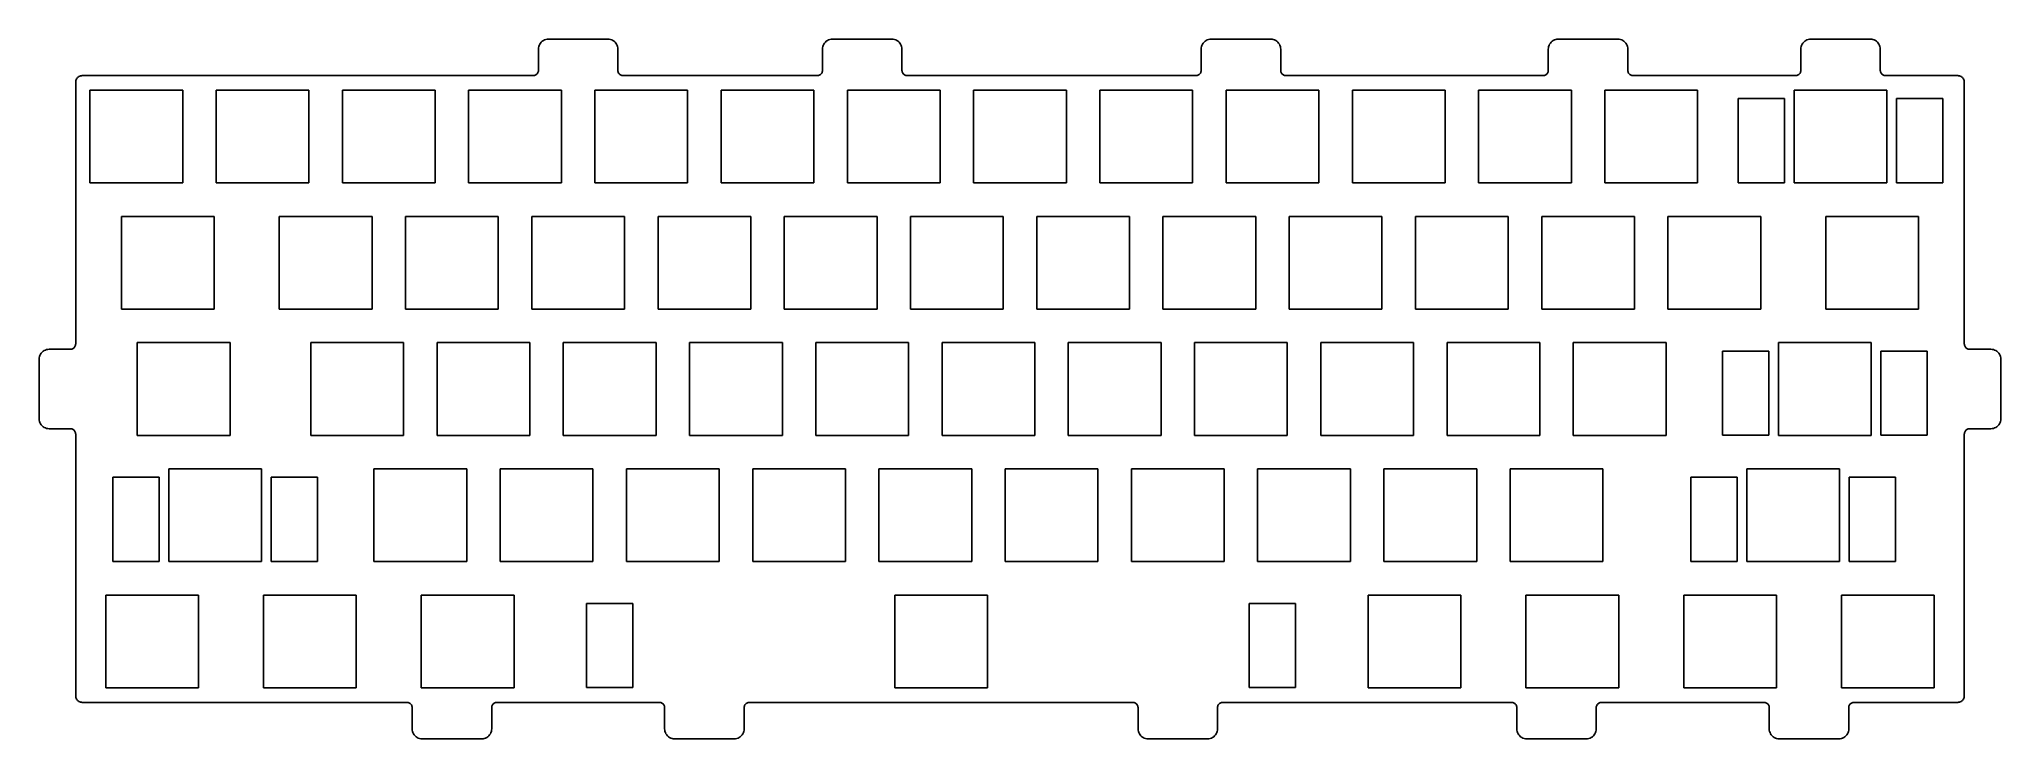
# Model space of a CAD drawing. Header units: metres. Extents: x 4 to 300, y -4 to 101.
import ezdxf

# ---------------------------------------------------------------- set-up
doc = ezdxf.new("R2010")
doc.units = ezdxf.units.M

msp = doc.modelspace()

# ---------------------------------------------------------------- linework, layer by layer
for p, q in [((80.2643, 100.661), (80.1349, 100.513)), ((80.4119, 100.79), (80.2643, 100.661)), ((80.575, 100.899), (80.4119, 100.79)), ((80.751, 100.986), (80.575, 100.899)), ((80.9368, 101.049), (80.751, 100.986)), ((81.1292, 101.087), (80.9368, 101.049)), ((81.3251, 101.1), (81.1292, 101.087)), ((90.3249, 101.1), (81.3251, 101.1)), ((90.5208, 101.087), (90.3249, 101.1)), ((90.7132, 101.049), (90.5208, 101.087)), ((90.899, 100.986), (90.7132, 101.049)), ((91.075, 100.899), (90.899, 100.986)), ((91.2381, 100.79), (91.075, 100.899)), ((91.3857, 100.661), (91.2381, 100.79)), ((91.5151, 100.513), (91.3857, 100.661)), ((123.127, 100.661), (122.997, 100.513)), ((123.274, 100.79), (123.127, 100.661)), ((123.438, 100.899), (123.274, 100.79)), ((123.613, 100.986), (123.438, 100.899)), ((123.799, 101.049), (123.613, 100.986)), ((123.992, 101.087), (123.799, 101.049)), ((124.188, 101.1), (123.992, 101.087)), ((133.187, 101.1), (124.188, 101.1)), ((133.383, 101.087), (133.187, 101.1)), ((133.576, 101.049), (133.383, 101.087)), ((133.762, 100.986), (133.576, 101.049)), ((133.937, 100.899), (133.762, 100.986)), ((134.101, 100.79), (133.937, 100.899)), ((134.248, 100.661), (134.101, 100.79)), ((134.378, 100.513), (134.248, 100.661)), ((180.277, 100.661), (180.147, 100.513)), ((180.424, 100.79), (180.277, 100.661)), ((180.588, 100.899), (180.424, 100.79)), ((180.763, 100.986), (180.588, 100.899)), ((180.949, 101.049), (180.763, 100.986)), ((181.142, 101.087), (180.949, 101.049)), ((181.338, 101.1), (181.142, 101.087)), ((190.337, 101.1), (181.338, 101.1)), ((190.533, 101.087), (190.337, 101.1)), ((190.726, 101.049), (190.533, 101.087)), ((190.912, 100.986), (190.726, 101.049)), ((191.087, 100.899), (190.912, 100.986)), ((191.251, 100.79), (191.087, 100.899)), ((191.398, 100.661), (191.251, 100.79)), ((191.528, 100.513), (191.398, 100.661)), ((232.664, 100.661), (232.535, 100.513)), ((232.812, 100.79), (232.664, 100.661)), ((232.975, 100.899), (232.812, 100.79)), ((233.151, 100.986), (232.975, 100.899)), ((233.337, 101.049), (233.151, 100.986)), ((233.529, 101.087), (233.337, 101.049)), ((233.725, 101.1), (233.529, 101.087)), ((242.725, 101.1), (233.725, 101.1)), ((242.921, 101.087), (242.725, 101.1)), ((243.113, 101.049), (242.921, 101.087)), ((243.299, 100.986), (243.113, 101.049)), ((243.475, 100.899), (243.299, 100.986)), ((243.638, 100.79), (243.475, 100.899)), ((243.786, 100.661), (243.638, 100.79)), ((243.915, 100.513), (243.786, 100.661)), ((270.764, 100.661), (270.635, 100.513)), ((270.912, 100.79), (270.764, 100.661)), ((271.075, 100.899), (270.912, 100.79)), ((271.251, 100.986), (271.075, 100.899)), ((271.437, 101.049), (271.251, 100.986)), ((271.629, 101.087), (271.437, 101.049)), ((271.825, 101.1), (271.629, 101.087)), ((280.825, 101.1), (271.825, 101.1)), ((281.021, 101.087), (280.825, 101.1)), ((281.213, 101.049), (281.021, 101.087)), ((281.399, 100.986), (281.213, 101.049)), ((281.575, 100.899), (281.399, 100.986)), ((281.738, 100.79), (281.575, 100.899)), ((281.886, 100.661), (281.738, 100.79)), ((282.015, 100.513), (281.886, 100.661)), ((79.8378, 99.7958), (79.825, 99.5999)), ((79.825, 99.5999), (79.825, 96.4)), ((79.8761, 99.9882), (79.8378, 99.7958)), ((79.9392, 100.174), (79.8761, 99.9882)), ((80.0259, 100.35), (79.9392, 100.174)), ((80.1349, 100.513), (80.0259, 100.35)), ((91.6241, 100.35), (91.5151, 100.513)), ((91.7108, 100.174), (91.6241, 100.35)), ((91.7739, 99.9882), (91.7108, 100.174)), ((91.8122, 99.7958), (91.7739, 99.9882)), ((91.825, 99.5999), (91.8122, 99.7958)), ((91.825, 96.4), (91.825, 99.5999)), ((122.7, 99.7958), (122.688, 99.5999)), ((122.688, 99.5999), (122.688, 96.4)), ((122.739, 99.9882), (122.7, 99.7958)), ((122.802, 100.174), (122.739, 99.9882)), ((122.888, 100.35), (122.802, 100.174)), ((122.997, 100.513), (122.888, 100.35)), ((134.487, 100.35), (134.378, 100.513)), ((134.573, 100.174), (134.487, 100.35)), ((134.636, 99.9882), (134.573, 100.174)), ((134.675, 99.7958), (134.636, 99.9882)), ((134.688, 99.5999), (134.675, 99.7958)), ((134.688, 96.4), (134.688, 99.5999)), ((179.85, 99.7958), (179.837, 99.5999)), ((179.837, 99.5999), (179.837, 96.4)), ((179.889, 99.9882), (179.85, 99.7958)), ((179.952, 100.174), (179.889, 99.9882)), ((180.038, 100.35), (179.952, 100.174)), ((180.147, 100.513), (180.038, 100.35)), ((191.637, 100.35), (191.528, 100.513)), ((191.723, 100.174), (191.637, 100.35)), ((191.786, 99.9882), (191.723, 100.174)), ((191.825, 99.7958), (191.786, 99.9882)), ((191.837, 99.5999), (191.825, 99.7958)), ((191.837, 96.4), (191.837, 99.5999)), ((232.238, 99.7958), (232.225, 99.5999)), ((232.225, 99.5999), (232.225, 96.4)), ((232.276, 99.9882), (232.238, 99.7958)), ((232.339, 100.174), (232.276, 99.9882)), ((232.426, 100.35), (232.339, 100.174)), ((232.535, 100.513), (232.426, 100.35)), ((244.024, 100.35), (243.915, 100.513)), ((244.111, 100.174), (244.024, 100.35)), ((244.174, 99.9882), (244.111, 100.174)), ((244.212, 99.7958), (244.174, 99.9882)), ((244.225, 99.5999), (244.212, 99.7958)), ((244.225, 96.4), (244.225, 99.5999)), ((270.338, 99.7958), (270.325, 99.5999)), ((270.325, 99.5999), (270.325, 96.4)), ((270.376, 99.9882), (270.338, 99.7958)), ((270.439, 100.174), (270.376, 99.9882)), ((270.526, 100.35), (270.439, 100.174)), ((270.635, 100.513), (270.526, 100.35)), ((282.124, 100.35), (282.015, 100.513)), ((282.211, 100.174), (282.124, 100.35)), ((282.274, 99.9882), (282.211, 100.174)), ((282.312, 99.7958), (282.274, 99.9882)), ((282.325, 99.5999), (282.312, 99.7958)), ((282.325, 96.4), (282.325, 99.5999)), ((10.0085, 94.7305), (10, 94.6001)), ((10.034, 94.8587), (10.0085, 94.7305)), ((10.0762, 94.9827), (10.034, 94.8587)), ((10.1339, 95.0999), (10.0762, 94.9827)), ((10.2067, 95.2088), (10.1339, 95.0999)), ((10.2929, 95.3071), (10.2067, 95.2088)), ((10.3912, 95.3933), (10.2929, 95.3071)), ((10.5001, 95.466), (10.3912, 95.3933)), ((10.6172, 95.5238), (10.5001, 95.466)), ((10.7413, 95.5659), (10.6172, 95.5238)), ((10.8695, 95.5914), (10.7413, 95.5659)), ((10.9998, 95.6), (10.8695, 95.5914)), ((79.025, 95.6), (10.9998, 95.6)), ((79.1294, 95.6068), (79.025, 95.6)), ((79.2321, 95.6273), (79.1294, 95.6068)), ((79.3311, 95.6609), (79.2321, 95.6273)), ((79.425, 95.7072), (79.3311, 95.6609)), ((79.512, 95.7653), (79.425, 95.7072)), ((79.5907, 95.8343), (79.512, 95.7653)), ((79.6597, 95.913), (79.5907, 95.8343)), ((79.7178, 96), (79.6597, 95.913)), ((79.7641, 96.0938), (79.7178, 96)), ((79.7977, 96.1929), (79.7641, 96.0938)), ((79.8181, 96.2956), (79.7977, 96.1929)), ((79.825, 96.4), (79.8181, 96.2956)), ((91.8318, 96.2956), (91.825, 96.4)), ((91.8523, 96.1929), (91.8318, 96.2956)), ((91.8859, 96.0938), (91.8523, 96.1929)), ((91.9322, 96), (91.8859, 96.0938)), ((91.9903, 95.913), (91.9322, 96)), ((92.0593, 95.8343), (91.9903, 95.913)), ((92.138, 95.7653), (92.0593, 95.8343)), ((92.225, 95.7072), (92.138, 95.7653)), ((92.3188, 95.6609), (92.225, 95.7072)), ((92.4179, 95.6273), (92.3188, 95.6609)), ((92.5206, 95.6068), (92.4179, 95.6273)), ((92.625, 95.6), (92.5206, 95.6068)), ((121.887, 95.6), (92.625, 95.6)), ((121.992, 95.6068), (121.887, 95.6)), ((122.095, 95.6273), (121.992, 95.6068)), ((122.194, 95.6609), (122.095, 95.6273)), ((122.287, 95.7072), (122.194, 95.6609)), ((122.375, 95.7653), (122.287, 95.7072)), ((122.453, 95.8343), (122.375, 95.7653)), ((122.522, 95.913), (122.453, 95.8343)), ((122.58, 96), (122.522, 95.913)), ((122.627, 96.0938), (122.58, 96)), ((122.66, 96.1929), (122.627, 96.0938)), ((122.681, 96.2956), (122.66, 96.1929)), ((122.688, 96.4), (122.681, 96.2956)), ((134.694, 96.2956), (134.688, 96.4)), ((134.715, 96.1929), (134.694, 96.2956)), ((134.748, 96.0938), (134.715, 96.1929)), ((134.795, 96), (134.748, 96.0938)), ((134.853, 95.913), (134.795, 96)), ((134.922, 95.8343), (134.853, 95.913)), ((135, 95.7653), (134.922, 95.8343)), ((135.088, 95.7072), (135, 95.7653)), ((135.181, 95.6609), (135.088, 95.7072)), ((135.28, 95.6273), (135.181, 95.6609)), ((135.383, 95.6068), (135.28, 95.6273)), ((135.488, 95.6), (135.383, 95.6068)), ((179.037, 95.6), (135.488, 95.6)), ((179.142, 95.6068), (179.037, 95.6)), ((179.245, 95.6273), (179.142, 95.6068)), ((179.344, 95.6609), (179.245, 95.6273)), ((179.437, 95.7072), (179.344, 95.6609)), ((179.525, 95.7653), (179.437, 95.7072)), ((179.603, 95.8343), (179.525, 95.7653)), ((179.672, 95.913), (179.603, 95.8343)), ((179.73, 96), (179.672, 95.913)), ((179.777, 96.0938), (179.73, 96)), ((179.81, 96.1929), (179.777, 96.0938)), ((179.831, 96.2956), (179.81, 96.1929)), ((179.837, 96.4), (179.831, 96.2956)), ((191.844, 96.2956), (191.837, 96.4)), ((191.865, 96.1929), (191.844, 96.2956)), ((191.898, 96.0938), (191.865, 96.1929)), ((191.945, 96), (191.898, 96.0938)), ((192.003, 95.913), (191.945, 96)), ((192.072, 95.8343), (192.003, 95.913)), ((192.15, 95.7653), (192.072, 95.8343)), ((192.238, 95.7072), (192.15, 95.7653)), ((192.331, 95.6609), (192.238, 95.7072)), ((192.43, 95.6273), (192.331, 95.6609)), ((192.533, 95.6068), (192.43, 95.6273)), ((192.637, 95.6), (192.533, 95.6068)), ((231.425, 95.6), (192.637, 95.6)), ((231.529, 95.6068), (231.425, 95.6)), ((231.632, 95.6273), (231.529, 95.6068)), ((231.731, 95.6609), (231.632, 95.6273)), ((231.825, 95.7072), (231.731, 95.6609)), ((231.912, 95.7653), (231.825, 95.7072)), ((231.991, 95.8343), (231.912, 95.7653)), ((232.06, 95.913), (231.991, 95.8343)), ((232.118, 96), (232.06, 95.913)), ((232.164, 96.0938), (232.118, 96)), ((232.198, 96.1929), (232.164, 96.0938)), ((232.218, 96.2956), (232.198, 96.1929)), ((232.225, 96.4), (232.218, 96.2956)), ((244.232, 96.2956), (244.225, 96.4)), ((244.252, 96.1929), (244.232, 96.2956)), ((244.286, 96.0938), (244.252, 96.1929)), ((244.332, 96), (244.286, 96.0938)), ((244.39, 95.913), (244.332, 96)), ((244.459, 95.8343), (244.39, 95.913)), ((244.538, 95.7653), (244.459, 95.8343)), ((244.625, 95.7072), (244.538, 95.7653)), ((244.719, 95.6609), (244.625, 95.7072)), ((244.818, 95.6273), (244.719, 95.6609)), ((244.921, 95.6068), (244.818, 95.6273)), ((245.025, 95.6), (244.921, 95.6068)), ((269.525, 95.6), (245.025, 95.6)), ((269.629, 95.6068), (269.525, 95.6)), ((269.732, 95.6273), (269.629, 95.6068)), ((269.831, 95.6609), (269.732, 95.6273)), ((269.925, 95.7072), (269.831, 95.6609)), ((270.012, 95.7653), (269.925, 95.7072)), ((270.091, 95.8343), (270.012, 95.7653)), ((270.16, 95.913), (270.091, 95.8343)), ((270.218, 96), (270.16, 95.913)), ((270.264, 96.0938), (270.218, 96)), ((270.298, 96.1929), (270.264, 96.0938)), ((270.318, 96.2956), (270.298, 96.1929)), ((270.325, 96.4), (270.318, 96.2956)), ((282.332, 96.2956), (282.325, 96.4)), ((282.352, 96.1929), (282.332, 96.2956)), ((282.386, 96.0938), (282.352, 96.1929)), ((282.432, 96), (282.386, 96.0938)), ((282.49, 95.913), (282.432, 96)), ((282.559, 95.8343), (282.49, 95.913)), ((282.638, 95.7653), (282.559, 95.8343)), ((282.725, 95.7072), (282.638, 95.7653)), ((282.819, 95.6609), (282.725, 95.7072)), ((282.918, 95.6273), (282.819, 95.6609)), ((283.021, 95.6068), (282.918, 95.6273)), ((283.125, 95.6), (283.021, 95.6068)), ((294, 95.6), (283.125, 95.6)), ((294.131, 95.5914), (294, 95.6)), ((294.259, 95.5659), (294.131, 95.5914)), ((294.383, 95.5238), (294.259, 95.5659)), ((294.5, 95.466), (294.383, 95.5238)), ((294.609, 95.3933), (294.5, 95.466)), ((294.707, 95.3071), (294.609, 95.3933)), ((294.793, 95.2088), (294.707, 95.3071)), ((294.866, 95.0999), (294.793, 95.2088)), ((294.924, 94.9827), (294.866, 95.0999)), ((294.966, 94.8587), (294.924, 94.9827)), ((294.991, 94.7305), (294.966, 94.8587)), ((295, 94.6001), (294.991, 94.7305)), ((10, 94.6001), (10, 55.1)), ((12.15, 79.4), (12.15, 93.4)), ((12.15, 93.4), (26.15, 93.4)), ((26.15, 93.4), (26.15, 79.4)), ((31.2, 79.4), (31.2, 93.4)), ((31.2, 93.4), (45.2, 93.4)), ((45.2, 93.4), (45.2, 79.4)), ((50.25, 79.4), (50.25, 93.4)), ((50.25, 93.4), (64.25, 93.4)), ((64.25, 93.4), (64.25, 79.4)), ((69.3, 79.4), (69.3, 93.4)), ((69.3, 93.4), (83.3, 93.4)), ((83.3, 93.4), (83.3, 79.4)), ((88.35, 79.4), (88.35, 93.4)), ((88.35, 93.4), (102.35, 93.4)), ((102.35, 93.4), (102.35, 79.4)), ((107.4, 79.4), (107.4, 93.4)), ((107.4, 93.4), (121.4, 93.4)), ((121.4, 93.4), (121.4, 79.4)), ((126.45, 79.4), (126.45, 93.4)), ((126.45, 93.4), (140.45, 93.4)), ((140.45, 93.4), (140.45, 79.4)), ((145.5, 79.4), (145.5, 93.4)), ((145.5, 93.4), (159.5, 93.4)), ((159.5, 93.4), (159.5, 79.4)), ((164.55, 79.4), (164.55, 93.4)), ((164.55, 93.4), (178.55, 93.4)), ((178.55, 93.4), (178.55, 79.4)), ((183.6, 79.4), (183.6, 93.4)), ((183.6, 93.4), (197.6, 93.4)), ((197.6, 93.4), (197.6, 79.4)), ((202.65, 79.4), (202.65, 93.4)), ((202.65, 93.4), (216.65, 93.4)), ((216.65, 93.4), (216.65, 79.4)), ((221.7, 79.4), (221.7, 93.4)), ((221.7, 93.4), (235.7, 93.4)), ((235.7, 93.4), (235.7, 79.4)), ((240.75, 79.4), (240.75, 93.4)), ((240.75, 93.4), (254.75, 93.4)), ((254.75, 93.4), (254.75, 79.4)), ((260.887, 79.43), (260.887, 92.13)), ((260.887, 92.13), (267.887, 92.13)), ((267.887, 92.13), (267.887, 79.43)), ((269.325, 79.4), (269.325, 93.4)), ((269.325, 93.4), (283.325, 93.4)), ((283.325, 93.4), (283.325, 79.4)), ((284.763, 79.43), (284.763, 92.13)), ((284.763, 92.13), (291.763, 92.13)), ((291.763, 92.13), (291.763, 79.43)), ((295, 55.1), (295, 94.6001)), ((26.15, 79.4), (12.15, 79.4)), ((45.2, 79.4), (31.2, 79.4)), ((64.25, 79.4), (50.25, 79.4)), ((83.3, 79.4), (69.3, 79.4)), ((102.35, 79.4), (88.35, 79.4)), ((121.4, 79.4), (107.4, 79.4)), ((140.45, 79.4), (126.45, 79.4)), ((159.5, 79.4), (145.5, 79.4)), ((178.55, 79.4), (164.55, 79.4)), ((197.6, 79.4), (183.6, 79.4)), ((216.65, 79.4), (202.65, 79.4)), ((235.7, 79.4), (221.7, 79.4)), ((254.75, 79.4), (240.75, 79.4)), ((267.887, 79.43), (260.887, 79.43)), ((283.325, 79.4), (269.325, 79.4)), ((291.763, 79.43), (284.763, 79.43)), ((16.9125, 60.35), (16.9125, 74.35)), ((16.9125, 74.35), (30.9125, 74.35)), ((30.9125, 74.35), (30.9125, 60.35)), ((40.725, 60.35), (40.725, 74.35)), ((40.725, 74.35), (54.725, 74.35)), ((54.725, 74.35), (54.725, 60.35)), ((59.775, 60.35), (59.775, 74.35)), ((59.775, 74.35), (73.775, 74.35)), ((73.775, 74.35), (73.775, 60.35)), ((78.825, 60.35), (78.825, 74.35)), ((78.825, 74.35), (92.825, 74.35)), ((92.825, 74.35), (92.825, 60.35)), ((97.875, 60.35), (97.875, 74.35)), ((97.875, 74.35), (111.875, 74.35)), ((111.875, 74.35), (111.875, 60.35)), ((116.925, 60.35), (116.925, 74.35)), ((116.925, 74.35), (130.925, 74.35)), ((130.925, 74.35), (130.925, 60.35)), ((135.975, 60.35), (135.975, 74.35)), ((135.975, 74.35), (149.975, 74.35)), ((149.975, 74.35), (149.975, 60.35)), ((155.025, 60.35), (155.025, 74.35)), ((155.025, 74.35), (169.025, 74.35)), ((169.025, 74.35), (169.025, 60.35)), ((174.075, 60.35), (174.075, 74.35)), ((174.075, 74.35), (188.075, 74.35)), ((188.075, 74.35), (188.075, 60.35)), ((193.125, 60.35), (193.125, 74.35)), ((193.125, 74.35), (207.125, 74.35)), ((207.125, 74.35), (207.125, 60.35)), ((212.175, 60.35), (212.175, 74.35)), ((212.175, 74.35), (226.175, 74.35)), ((226.175, 74.35), (226.175, 60.35)), ((231.225, 60.35), (231.225, 74.35)), ((231.225, 74.35), (245.225, 74.35)), ((245.225, 74.35), (245.225, 60.35)), ((250.275, 60.35), (250.275, 74.35)), ((250.275, 74.35), (264.275, 74.35)), ((264.275, 74.35), (264.275, 60.35)), ((274.087, 60.35), (274.087, 74.35)), ((274.087, 74.35), (288.087, 74.35)), ((288.087, 74.35), (288.087, 60.35)), ((30.9125, 60.35), (16.9125, 60.35)), ((54.725, 60.35), (40.725, 60.35)), ((73.775, 60.35), (59.775, 60.35)), ((92.825, 60.35), (78.825, 60.35)), ((111.875, 60.35), (97.875, 60.35)), ((130.925, 60.35), (116.925, 60.35)), ((149.975, 60.35), (135.975, 60.35)), ((169.025, 60.35), (155.025, 60.35)), ((188.075, 60.35), (174.075, 60.35)), ((207.125, 60.35), (193.125, 60.35)), ((226.175, 60.35), (212.175, 60.35)), ((245.225, 60.35), (231.225, 60.35)), ((264.275, 60.35), (250.275, 60.35)), ((288.087, 60.35), (274.087, 60.35)), ((4.61418, 53.374), (4.55112, 53.1882)), ((4.70094, 53.55), (4.61418, 53.374)), ((4.80994, 53.7131), (4.70094, 53.55)), ((4.93935, 53.8606), (4.80994, 53.7131)), ((5.0869, 53.9901), (4.93935, 53.8606)), ((5.25003, 54.099), (5.0869, 53.9901)), ((5.42596, 54.1858), (5.25003, 54.099)), ((5.61176, 54.2489), (5.42596, 54.1858)), ((5.80415, 54.2872), (5.61176, 54.2489)), ((6.00006, 54.3), (5.80415, 54.2872)), ((9.2, 54.3), (6.00006, 54.3)), ((9.30441, 54.3068), (9.2, 54.3)), ((9.40706, 54.3273), (9.30441, 54.3068)), ((9.50615, 54.3609), (9.40706, 54.3273)), ((9.59999, 54.4072), (9.50615, 54.3609)), ((9.68701, 54.4653), (9.59999, 54.4072)), ((9.76569, 54.5343), (9.68701, 54.4653)), ((9.83469, 54.613), (9.76569, 54.5343)), ((9.89282, 54.7), (9.83469, 54.613)), ((9.9391, 54.7938), (9.89282, 54.7)), ((9.97273, 54.8929), (9.9391, 54.7938)), ((9.99315, 54.9956), (9.97273, 54.8929)), ((10, 55.1), (9.99315, 54.9956)), ((19.2937, 41.3), (19.2937, 55.3)), ((19.2937, 55.3), (33.2937, 55.3)), ((33.2937, 55.3), (33.2937, 41.3)), ((45.4875, 41.3), (45.4875, 55.3)), ((45.4875, 55.3), (59.4875, 55.3)), ((59.4875, 55.3), (59.4875, 41.3)), ((64.5375, 41.3), (64.5375, 55.3)), ((64.5375, 55.3), (78.5375, 55.3)), ((78.5375, 55.3), (78.5375, 41.3)), ((83.5875, 41.3), (83.5875, 55.3)), ((83.5875, 55.3), (97.5875, 55.3)), ((97.5875, 55.3), (97.5875, 41.3)), ((102.637, 41.3), (102.637, 55.3)), ((102.637, 55.3), (116.637, 55.3)), ((116.637, 55.3), (116.637, 41.3)), ((121.688, 41.3), (121.688, 55.3)), ((121.688, 55.3), (135.688, 55.3)), ((135.688, 55.3), (135.688, 41.3)), ((140.737, 41.3), (140.737, 55.3)), ((140.737, 55.3), (154.737, 55.3)), ((154.737, 55.3), (154.737, 41.3)), ((159.787, 41.3), (159.787, 55.3)), ((159.787, 55.3), (173.787, 55.3)), ((173.787, 55.3), (173.787, 41.3)), ((178.837, 41.3), (178.837, 55.3)), ((178.837, 55.3), (192.837, 55.3)), ((192.837, 55.3), (192.837, 41.3)), ((197.887, 41.3), (197.887, 55.3)), ((197.887, 55.3), (211.887, 55.3)), ((211.887, 55.3), (211.887, 41.3)), ((216.938, 41.3), (216.938, 55.3)), ((216.938, 55.3), (230.938, 55.3)), ((230.938, 55.3), (230.938, 41.3)), ((235.987, 41.3), (235.987, 55.3)), ((235.987, 55.3), (249.987, 55.3)), ((249.987, 55.3), (249.987, 41.3)), ((258.506, 41.33), (258.506, 54.03)), ((258.506, 54.03), (265.506, 54.03)), ((265.506, 54.03), (265.506, 41.33)), ((266.944, 41.3), (266.944, 55.3)), ((266.944, 55.3), (280.944, 55.3)), ((280.944, 55.3), (280.944, 41.3)), ((282.382, 41.33), (282.382, 54.03)), ((282.382, 54.03), (289.382, 54.03)), ((289.382, 54.03), (289.382, 41.33)), ((295.007, 54.9956), (295, 55.1)), ((295.027, 54.8929), (295.007, 54.9956)), ((295.061, 54.7938), (295.027, 54.8929)), ((295.107, 54.7), (295.061, 54.7938)), ((295.165, 54.613), (295.107, 54.7)), ((295.234, 54.5343), (295.165, 54.613)), ((295.313, 54.4653), (295.234, 54.5343)), ((295.4, 54.4072), (295.313, 54.4653)), ((295.494, 54.3609), (295.4, 54.4072)), ((295.593, 54.3273), (295.494, 54.3609)), ((295.696, 54.3068), (295.593, 54.3273)), ((295.8, 54.3), (295.696, 54.3068)), ((299, 54.3), (295.8, 54.3)), ((299.196, 54.2872), (299, 54.3)), ((299.388, 54.2489), (299.196, 54.2872)), ((299.574, 54.1858), (299.388, 54.2489)), ((299.75, 54.099), (299.574, 54.1858)), ((299.913, 53.9901), (299.75, 54.099)), ((300.061, 53.8606), (299.913, 53.9901)), ((300.19, 53.7131), (300.061, 53.8606)), ((300.299, 53.55), (300.19, 53.7131)), ((300.386, 53.374), (300.299, 53.55)), ((300.449, 53.1882), (300.386, 53.374)), ((4.51283, 52.9958), (4.5, 52.7999)), ((4.5, 52.7999), (4.5, 43.8)), ((4.55112, 53.1882), (4.51283, 52.9958)), ((300.487, 52.9958), (300.449, 53.1882)), ((300.5, 52.7999), (300.487, 52.9958)), ((300.5, 43.8), (300.5, 52.7999)), ((4.5, 43.8), (4.51283, 43.6041)), ((4.51283, 43.6041), (4.55112, 43.4117)), ((4.55112, 43.4117), (4.61418, 43.226)), ((4.61418, 43.226), (4.70094, 43.05)), ((4.70094, 43.05), (4.80994, 42.8869)), ((4.80994, 42.8869), (4.93935, 42.7393)), ((4.93935, 42.7393), (5.0869, 42.6099)), ((5.0869, 42.6099), (5.25003, 42.5009)), ((5.25003, 42.5009), (5.42596, 42.4142)), ((5.42596, 42.4142), (5.61176, 42.3511)), ((5.61176, 42.3511), (5.80415, 42.3128)), ((5.80415, 42.3128), (6.00006, 42.3)), ((6.00006, 42.3), (9.2, 42.3)), ((9.2, 42.3), (9.30441, 42.2931)), ((9.30441, 42.2931), (9.40706, 42.2727)), ((9.40706, 42.2727), (9.50615, 42.2391)), ((9.50615, 42.2391), (9.59999, 42.1928)), ((9.59999, 42.1928), (9.68701, 42.1347)), ((9.68701, 42.1347), (9.76569, 42.0657)), ((9.76569, 42.0657), (9.83469, 41.987)), ((9.83469, 41.987), (9.89282, 41.9)), ((9.89282, 41.9), (9.9391, 41.8061)), ((9.9391, 41.8061), (9.97273, 41.707)), ((9.97273, 41.707), (9.99315, 41.6044)), ((9.99315, 41.6044), (10, 41.5)), ((10, 41.5), (10, 1.99985)), ((295, 41.5), (295.007, 41.6044)), ((295, 1.99985), (295, 41.5)), ((295.007, 41.6044), (295.027, 41.707)), ((295.027, 41.707), (295.061, 41.8061)), ((295.061, 41.8061), (295.107, 41.9)), ((295.107, 41.9), (295.165, 41.987)), ((295.165, 41.987), (295.234, 42.0657)), ((295.234, 42.0657), (295.313, 42.1347)), ((295.313, 42.1347), (295.4, 42.1928)), ((295.4, 42.1928), (295.494, 42.2391)), ((295.494, 42.2391), (295.593, 42.2727)), ((295.593, 42.2727), (295.696, 42.2931)), ((295.696, 42.2931), (295.8, 42.3)), ((295.8, 42.3), (299, 42.3)), ((299, 42.3), (299.196, 42.3128)), ((299.196, 42.3128), (299.388, 42.3511)), ((299.388, 42.3511), (299.574, 42.4142)), ((299.574, 42.4142), (299.75, 42.5009)), ((299.75, 42.5009), (299.913, 42.6099)), ((299.913, 42.6099), (300.061, 42.7393)), ((300.061, 42.7393), (300.19, 42.8869)), ((300.19, 42.8869), (300.299, 43.05)), ((300.299, 43.05), (300.386, 43.226)), ((300.386, 43.226), (300.449, 43.4117)), ((300.449, 43.4117), (300.487, 43.6041)), ((300.487, 43.6041), (300.5, 43.8)), ((33.2937, 41.3), (19.2937, 41.3)), ((59.4875, 41.3), (45.4875, 41.3)), ((78.5375, 41.3), (64.5375, 41.3)), ((97.5875, 41.3), (83.5875, 41.3)), ((116.637, 41.3), (102.637, 41.3)), ((135.688, 41.3), (121.688, 41.3)), ((154.737, 41.3), (140.737, 41.3)), ((173.787, 41.3), (159.787, 41.3)), ((192.837, 41.3), (178.837, 41.3)), ((211.887, 41.3), (197.887, 41.3)), ((230.938, 41.3), (216.938, 41.3)), ((249.987, 41.3), (235.987, 41.3)), ((265.506, 41.33), (258.506, 41.33)), ((280.944, 41.3), (266.944, 41.3)), ((289.382, 41.33), (282.382, 41.33)), ((24.0562, 22.25), (24.0562, 36.25)), ((24.0562, 36.25), (38.0562, 36.25)), ((38.0562, 36.25), (38.0562, 22.25)), ((55.0125, 22.25), (55.0125, 36.25)), ((55.0125, 36.25), (69.0125, 36.25)), ((69.0125, 36.25), (69.0125, 22.25)), ((74.0625, 22.25), (74.0625, 36.25)), ((74.0625, 36.25), (88.0625, 36.25)), ((88.0625, 36.25), (88.0625, 22.25)), ((93.1125, 22.25), (93.1125, 36.25)), ((93.1125, 36.25), (107.112, 36.25)), ((107.112, 36.25), (107.112, 22.25)), ((112.162, 22.25), (112.162, 36.25)), ((112.162, 36.25), (126.162, 36.25)), ((126.162, 36.25), (126.162, 22.25)), ((131.212, 22.25), (131.212, 36.25)), ((131.212, 36.25), (145.212, 36.25)), ((145.212, 36.25), (145.212, 22.25)), ((150.262, 22.25), (150.262, 36.25)), ((150.262, 36.25), (164.262, 36.25)), ((164.262, 36.25), (164.262, 22.25)), ((169.312, 22.25), (169.312, 36.25)), ((169.312, 36.25), (183.312, 36.25)), ((183.312, 36.25), (183.312, 22.25)), ((188.362, 22.25), (188.362, 36.25)), ((188.362, 36.25), (202.362, 36.25)), ((202.362, 36.25), (202.362, 22.25)), ((207.412, 22.25), (207.412, 36.25)), ((207.412, 36.25), (221.412, 36.25)), ((221.412, 36.25), (221.412, 22.25)), ((226.462, 22.25), (226.462, 36.25)), ((226.462, 36.25), (240.462, 36.25)), ((240.462, 36.25), (240.462, 22.25)), ((262.181, 22.25), (262.181, 36.25)), ((262.181, 36.25), (276.181, 36.25)), ((276.181, 36.25), (276.181, 22.25)), ((15.6183, 22.28), (15.6183, 34.98)), ((15.6183, 34.98), (22.6183, 34.98)), ((22.6183, 34.98), (22.6183, 22.28)), ((39.4942, 22.28), (39.4942, 34.98)), ((39.4942, 34.98), (46.4942, 34.98)), ((46.4942, 34.98), (46.4942, 22.28)), ((253.743, 22.28), (253.743, 34.98)), ((253.743, 34.98), (260.743, 34.98)), ((260.743, 34.98), (260.743, 22.28)), ((277.619, 22.28), (277.619, 34.98)), ((277.619, 34.98), (284.619, 34.98)), ((284.619, 34.98), (284.619, 22.28)), ((22.6183, 22.28), (15.6183, 22.28)), ((38.0562, 22.25), (24.0562, 22.25)), ((46.4942, 22.28), (39.4942, 22.28)), ((69.0125, 22.25), (55.0125, 22.25)), ((88.0625, 22.25), (74.0625, 22.25)), ((107.112, 22.25), (93.1125, 22.25)), ((126.162, 22.25), (112.162, 22.25)), ((145.212, 22.25), (131.212, 22.25)), ((164.262, 22.25), (150.262, 22.25)), ((183.312, 22.25), (169.312, 22.25)), ((202.362, 22.25), (188.362, 22.25)), ((221.412, 22.25), (207.412, 22.25)), ((240.462, 22.25), (226.462, 22.25)), ((260.743, 22.28), (253.743, 22.28)), ((276.181, 22.25), (262.181, 22.25)), ((284.619, 22.28), (277.619, 22.28)), ((14.5312, 3.2), (14.5312, 17.2)), ((14.5312, 17.2), (28.5312, 17.2)), ((28.5312, 17.2), (28.5312, 3.2)), ((38.3438, 3.2), (38.3438, 17.2)), ((38.3438, 17.2), (52.3438, 17.2)), ((52.3438, 17.2), (52.3438, 3.2)), ((62.1562, 3.2), (62.1562, 17.2)), ((62.1562, 17.2), (76.1562, 17.2)), ((76.1562, 17.2), (76.1562, 3.2)), ((87.0938, 3.23001), (87.0938, 15.93)), ((87.0938, 15.93), (94.0938, 15.93)), ((94.0938, 15.93), (94.0938, 3.23001)), ((133.594, 3.2), (133.594, 17.2)), ((133.594, 17.2), (147.594, 17.2)), ((147.594, 17.2), (147.594, 3.2)), ((187.094, 3.23001), (187.094, 15.93)), ((187.094, 15.93), (194.094, 15.93)), ((194.094, 15.93), (194.094, 3.23001)), ((205.031, 3.2), (205.031, 17.2)), ((205.031, 17.2), (219.031, 17.2)), ((219.031, 17.2), (219.031, 3.2)), ((228.844, 3.2), (228.844, 17.2)), ((228.844, 17.2), (242.844, 17.2)), ((242.844, 17.2), (242.844, 3.2)), ((252.656, 3.2), (252.656, 17.2)), ((252.656, 17.2), (266.656, 17.2)), ((266.656, 17.2), (266.656, 3.2)), ((276.469, 3.2), (276.469, 17.2)), ((276.469, 17.2), (290.469, 17.2)), ((290.469, 17.2), (290.469, 3.2)), ((28.5312, 3.2), (14.5312, 3.2)), ((52.3438, 3.2), (38.3438, 3.2)), ((76.1562, 3.2), (62.1562, 3.2)), ((94.0938, 3.23001), (87.0938, 3.23001)), ((147.594, 3.2), (133.594, 3.2)), ((194.094, 3.23001), (187.094, 3.23001)), ((219.031, 3.2), (205.031, 3.2)), ((242.844, 3.2), (228.844, 3.2)), ((266.656, 3.2), (252.656, 3.2)), ((290.469, 3.2), (276.469, 3.2)), ((10, 1.99985), (10.0085, 1.86949)), ((10.0085, 1.86949), (10.034, 1.74127)), ((10.034, 1.74127), (10.0762, 1.61725)), ((10.0762, 1.61725), (10.1339, 1.50008)), ((10.1339, 1.50008), (10.2067, 1.3912)), ((10.2067, 1.3912), (10.2929, 1.29289)), ((10.2929, 1.29289), (10.3912, 1.20668)), ((10.3912, 1.20668), (10.5001, 1.13394)), ((10.5001, 1.13394), (10.6172, 1.07616)), ((10.6172, 1.07616), (10.7413, 1.03404)), ((10.7413, 1.03404), (10.8695, 1.00854)), ((10.8695, 1.00854), (10.9998, 1)), ((10.9998, 1), (59.975, 1)), ((59.975, 1), (60.0794, 0.993149)), ((60.0794, 0.993149), (60.1821, 0.972733)), ((60.1821, 0.972733), (60.2811, 0.939102)), ((60.2811, 0.939102), (60.375, 0.892822)), ((60.375, 0.892822), (60.462, 0.834686)), ((60.462, 0.834686), (60.5407, 0.765686)), ((60.5407, 0.765686), (60.6097, 0.687012)), ((60.6097, 0.687012), (60.6678, 0.599991)), ((60.6678, 0.599991), (60.7141, 0.506149)), ((60.7141, 0.506149), (60.7477, 0.407059)), ((60.7477, 0.407059), (60.7681, 0.304413)), ((60.7681, 0.304413), (60.775, 0.199997)), ((60.775, 0.199997), (60.775, -2.99994)), ((72.775, 0.199997), (72.7818, 0.304413)), ((72.775, -2.99994), (72.775, 0.199997)), ((72.7818, 0.304413), (72.8023, 0.407059)), ((72.8023, 0.407059), (72.8359, 0.506149)), ((72.8359, 0.506149), (72.8822, 0.599991)), ((72.8822, 0.599991), (72.9403, 0.687012)), ((72.9403, 0.687012), (73.0093, 0.765686)), ((73.0093, 0.765686), (73.088, 0.834686)), ((73.088, 0.834686), (73.175, 0.892822)), ((73.175, 0.892822), (73.2688, 0.939102)), ((73.2688, 0.939102), (73.3679, 0.972733)), ((73.3679, 0.972733), (73.4706, 0.993149)), ((73.4706, 0.993149), (73.575, 1)), ((73.575, 1), (98.075, 1)), ((98.075, 1), (98.1794, 0.993149)), ((98.1794, 0.993149), (98.2821, 0.972733)), ((98.2821, 0.972733), (98.3811, 0.939102)), ((98.3811, 0.939102), (98.475, 0.892822)), ((98.475, 0.892822), (98.562, 0.834686)), ((98.562, 0.834686), (98.6407, 0.765686)), ((98.6407, 0.765686), (98.7097, 0.687012)), ((98.7097, 0.687012), (98.7678, 0.599991)), ((98.7678, 0.599991), (98.8141, 0.506149)), ((98.8141, 0.506149), (98.8477, 0.407059)), ((98.8477, 0.407059), (98.8681, 0.304413)), ((98.8681, 0.304413), (98.875, 0.199997)), ((98.875, 0.199997), (98.875, -2.99994)), ((110.875, 0.199997), (110.882, 0.304413)), ((110.875, -2.99994), (110.875, 0.199997)), ((110.882, 0.304413), (110.902, 0.407059)), ((110.902, 0.407059), (110.936, 0.506149)), ((110.936, 0.506149), (110.982, 0.599991)), ((110.982, 0.599991), (111.04, 0.687012)), ((111.04, 0.687012), (111.109, 0.765686)), ((111.109, 0.765686), (111.188, 0.834686)), ((111.188, 0.834686), (111.275, 0.892822)), ((111.275, 0.892822), (111.369, 0.939102)), ((111.369, 0.939102), (111.468, 0.972733)), ((111.468, 0.972733), (111.571, 0.993149)), ((111.571, 0.993149), (111.675, 1)), ((111.675, 1), (169.512, 1)), ((169.512, 1), (169.617, 0.993149)), ((169.617, 0.993149), (169.72, 0.972733)), ((169.72, 0.972733), (169.819, 0.939102)), ((169.819, 0.939102), (169.912, 0.892822)), ((169.912, 0.892822), (170, 0.834686)), ((170, 0.834686), (170.078, 0.765686)), ((170.078, 0.765686), (170.147, 0.687012)), ((170.147, 0.687012), (170.205, 0.599991)), ((170.205, 0.599991), (170.252, 0.506149)), ((170.252, 0.506149), (170.285, 0.407059)), ((170.285, 0.407059), (170.306, 0.304413)), ((170.306, 0.304413), (170.312, 0.199997)), ((170.312, 0.199997), (170.312, -2.99994)), ((182.312, 0.199997), (182.319, 0.304413)), ((182.312, -2.99994), (182.312, 0.199997)), ((182.319, 0.304413), (182.34, 0.407059)), ((182.34, 0.407059), (182.373, 0.506149)), ((182.373, 0.506149), (182.42, 0.599991)), ((182.42, 0.599991), (182.478, 0.687012)), ((182.478, 0.687012), (182.547, 0.765686)), ((182.547, 0.765686), (182.625, 0.834686)), ((182.625, 0.834686), (182.713, 0.892822)), ((182.713, 0.892822), (182.806, 0.939102)), ((182.806, 0.939102), (182.905, 0.972733)), ((182.905, 0.972733), (183.008, 0.993149)), ((183.008, 0.993149), (183.113, 1)), ((183.113, 1), (226.662, 1)), ((226.662, 1), (226.767, 0.993149)), ((226.767, 0.993149), (226.87, 0.972733)), ((226.87, 0.972733), (226.969, 0.939102)), ((226.969, 0.939102), (227.062, 0.892822)), ((227.062, 0.892822), (227.15, 0.834686)), ((227.15, 0.834686), (227.228, 0.765686)), ((227.228, 0.765686), (227.297, 0.687012)), ((227.297, 0.687012), (227.355, 0.599991)), ((227.355, 0.599991), (227.402, 0.506149)), ((227.402, 0.506149), (227.435, 0.407059)), ((227.435, 0.407059), (227.456, 0.304413)), ((227.456, 0.304413), (227.462, 0.199997)), ((227.462, 0.199997), (227.462, -2.99994)), ((239.462, 0.199997), (239.469, 0.304413)), ((239.462, -2.99994), (239.462, 0.199997)), ((239.469, 0.304413), (239.49, 0.407059)), ((239.49, 0.407059), (239.523, 0.506149)), ((239.523, 0.506149), (239.57, 0.599991)), ((239.57, 0.599991), (239.628, 0.687012)), ((239.628, 0.687012), (239.697, 0.765686)), ((239.697, 0.765686), (239.775, 0.834686)), ((239.775, 0.834686), (239.863, 0.892822)), ((239.863, 0.892822), (239.956, 0.939102)), ((239.956, 0.939102), (240.055, 0.972733)), ((240.055, 0.972733), (240.158, 0.993149)), ((240.158, 0.993149), (240.262, 1)), ((240.262, 1), (264.762, 1)), ((264.762, 1), (264.867, 0.993149)), ((264.867, 0.993149), (264.97, 0.972733)), ((264.97, 0.972733), (265.069, 0.939102)), ((265.069, 0.939102), (265.162, 0.892822)), ((265.162, 0.892822), (265.25, 0.834686)), ((265.25, 0.834686), (265.328, 0.765686)), ((265.328, 0.765686), (265.397, 0.687012)), ((265.397, 0.687012), (265.455, 0.599991)), ((265.455, 0.599991), (265.502, 0.506149)), ((265.502, 0.506149), (265.535, 0.407059)), ((265.535, 0.407059), (265.556, 0.304413)), ((265.556, 0.304413), (265.562, 0.199997)), ((265.562, 0.199997), (265.562, -2.99994)), ((277.562, 0.199997), (277.569, 0.304413)), ((277.562, -2.99994), (277.562, 0.199997)), ((277.569, 0.304413), (277.59, 0.407059)), ((277.59, 0.407059), (277.623, 0.506149)), ((277.623, 0.506149), (277.67, 0.599991)), ((277.67, 0.599991), (277.728, 0.687012)), ((277.728, 0.687012), (277.797, 0.765686)), ((277.797, 0.765686), (277.875, 0.834686)), ((277.875, 0.834686), (277.963, 0.892822)), ((277.963, 0.892822), (278.056, 0.939102)), ((278.056, 0.939102), (278.155, 0.972733)), ((278.155, 0.972733), (278.258, 0.993149)), ((278.258, 0.993149), (278.363, 1)), ((278.363, 1), (294, 1)), ((294, 1), (294.131, 1.00854)), ((294.131, 1.00854), (294.259, 1.03404)), ((294.259, 1.03404), (294.383, 1.07616)), ((294.383, 1.07616), (294.5, 1.13394)), ((294.5, 1.13394), (294.609, 1.20668)), ((294.609, 1.20668), (294.707, 1.29289)), ((294.707, 1.29289), (294.793, 1.3912)), ((294.793, 1.3912), (294.866, 1.50008)), ((294.866, 1.50008), (294.924, 1.61725)), ((294.924, 1.61725), (294.966, 1.74127)), ((294.966, 1.74127), (294.991, 1.86949)), ((294.991, 1.86949), (295, 1.99985)), ((60.775, -2.99994), (60.7878, -3.19585)), ((60.7878, -3.19585), (60.8261, -3.38824)), ((60.8261, -3.38824), (60.8892, -3.57404)), ((60.8892, -3.57404), (60.9759, -3.74997)), ((60.9759, -3.74997), (61.0849, -3.9131)), ((61.0849, -3.9131), (61.2143, -4.06065)), ((61.2143, -4.06065), (61.3619, -4.19006)), ((61.3619, -4.19006), (61.525, -4.29906)), ((61.525, -4.29906), (61.701, -4.38582)), ((61.701, -4.38582), (61.8867, -4.44888)), ((61.8867, -4.44888), (62.0791, -4.48717)), ((62.0791, -4.48717), (62.2751, -4.5)), ((62.2751, -4.5), (71.2749, -4.5)), ((71.2749, -4.5), (71.4708, -4.48717)), ((71.4708, -4.48717), (71.6632, -4.44888)), ((71.6632, -4.44888), (71.849, -4.38582)), ((71.849, -4.38582), (72.025, -4.29906)), ((72.025, -4.29906), (72.1881, -4.19006)), ((72.1881, -4.19006), (72.3356, -4.06065)), ((72.3356, -4.06065), (72.4651, -3.9131)), ((72.4651, -3.9131), (72.5741, -3.74997)), ((72.5741, -3.74997), (72.6608, -3.57404)), ((72.6608, -3.57404), (72.7239, -3.38824)), ((72.7239, -3.38824), (72.7622, -3.19585)), ((72.7622, -3.19585), (72.775, -2.99994)), ((98.875, -2.99994), (98.8878, -3.19585)), ((98.8878, -3.19585), (98.9261, -3.38824)), ((98.9261, -3.38824), (98.9892, -3.57404)), ((98.9892, -3.57404), (99.0759, -3.74997)), ((99.0759, -3.74997), (99.1849, -3.9131)), ((99.1849, -3.9131), (99.3143, -4.06065)), ((99.3143, -4.06065), (99.4619, -4.19006)), ((99.4619, -4.19006), (99.625, -4.29906)), ((99.625, -4.29906), (99.801, -4.38582)), ((99.801, -4.38582), (99.9868, -4.44888)), ((99.9868, -4.44888), (100.179, -4.48717)), ((100.179, -4.48717), (100.375, -4.5)), ((100.375, -4.5), (109.375, -4.5)), ((109.375, -4.5), (109.571, -4.48717)), ((109.571, -4.48717), (109.763, -4.44888)), ((109.763, -4.44888), (109.949, -4.38582)), ((109.949, -4.38582), (110.125, -4.29906)), ((110.125, -4.29906), (110.288, -4.19006)), ((110.288, -4.19006), (110.436, -4.06065)), ((110.436, -4.06065), (110.565, -3.9131)), ((110.565, -3.9131), (110.674, -3.74997)), ((110.674, -3.74997), (110.761, -3.57404)), ((110.761, -3.57404), (110.824, -3.38824)), ((110.824, -3.38824), (110.862, -3.19585)), ((110.862, -3.19585), (110.875, -2.99994)), ((170.312, -2.99994), (170.325, -3.19585)), ((170.325, -3.19585), (170.364, -3.38824)), ((170.364, -3.38824), (170.427, -3.57404)), ((170.427, -3.57404), (170.513, -3.74997)), ((170.513, -3.74997), (170.622, -3.9131)), ((170.622, -3.9131), (170.752, -4.06065)), ((170.752, -4.06065), (170.899, -4.19006)), ((170.899, -4.19006), (171.063, -4.29906)), ((171.063, -4.29906), (171.238, -4.38582)), ((171.238, -4.38582), (171.424, -4.44888)), ((171.424, -4.44888), (171.617, -4.48717)), ((171.617, -4.48717), (171.813, -4.5)), ((171.813, -4.5), (180.812, -4.5)), ((180.812, -4.5), (181.008, -4.48717)), ((181.008, -4.48717), (181.201, -4.44888)), ((181.201, -4.44888), (181.387, -4.38582)), ((181.387, -4.38582), (181.562, -4.29906)), ((181.562, -4.29906), (181.726, -4.19006)), ((181.726, -4.19006), (181.873, -4.06065)), ((181.873, -4.06065), (182.003, -3.9131)), ((182.003, -3.9131), (182.112, -3.74997)), ((182.112, -3.74997), (182.198, -3.57404)), ((182.198, -3.57404), (182.261, -3.38824)), ((182.261, -3.38824), (182.3, -3.19585)), ((182.3, -3.19585), (182.312, -2.99994)), ((227.462, -2.99994), (227.475, -3.19585)), ((227.475, -3.19585), (227.514, -3.38824)), ((227.514, -3.38824), (227.577, -3.57404)), ((227.577, -3.57404), (227.663, -3.74997)), ((227.663, -3.74997), (227.772, -3.9131)), ((227.772, -3.9131), (227.902, -4.06065)), ((227.902, -4.06065), (228.049, -4.19006)), ((228.049, -4.19006), (228.213, -4.29906)), ((228.213, -4.29906), (228.388, -4.38582)), ((228.388, -4.38582), (228.574, -4.44888)), ((228.574, -4.44888), (228.767, -4.48717)), ((228.767, -4.48717), (228.963, -4.5)), ((228.963, -4.5), (237.962, -4.5)), ((237.962, -4.5), (238.158, -4.48717)), ((238.158, -4.48717), (238.351, -4.44888)), ((238.351, -4.44888), (238.537, -4.38582)), ((238.537, -4.38582), (238.712, -4.29906)), ((238.712, -4.29906), (238.876, -4.19006)), ((238.876, -4.19006), (239.023, -4.06065)), ((239.023, -4.06065), (239.153, -3.9131)), ((239.153, -3.9131), (239.262, -3.74997)), ((239.262, -3.74997), (239.348, -3.57404)), ((239.348, -3.57404), (239.411, -3.38824)), ((239.411, -3.38824), (239.45, -3.19585)), ((239.45, -3.19585), (239.462, -2.99994)), ((265.562, -2.99994), (265.575, -3.19585)), ((265.575, -3.19585), (265.614, -3.38824)), ((265.614, -3.38824), (265.677, -3.57404)), ((265.677, -3.57404), (265.763, -3.74997)), ((265.763, -3.74997), (265.872, -3.9131)), ((265.872, -3.9131), (266.002, -4.06065)), ((266.002, -4.06065), (266.149, -4.19006)), ((266.149, -4.19006), (266.313, -4.29906)), ((266.313, -4.29906), (266.488, -4.38582)), ((266.488, -4.38582), (266.674, -4.44888)), ((266.674, -4.44888), (266.867, -4.48717)), ((266.867, -4.48717), (267.063, -4.5)), ((267.063, -4.5), (276.062, -4.5)), ((276.062, -4.5), (276.258, -4.48717)), ((276.258, -4.48717), (276.451, -4.44888)), ((276.451, -4.44888), (276.637, -4.38582)), ((276.637, -4.38582), (276.812, -4.29906)), ((276.812, -4.29906), (276.976, -4.19006)), ((276.976, -4.19006), (277.123, -4.06065)), ((277.123, -4.06065), (277.253, -3.9131)), ((277.253, -3.9131), (277.362, -3.74997)), ((277.362, -3.74997), (277.448, -3.57404)), ((277.448, -3.57404), (277.511, -3.38824)), ((277.511, -3.38824), (277.55, -3.19585)), ((277.55, -3.19585), (277.562, -2.99994))]:
    msp.add_line(p, q)

doc.saveas('drawing.dxf')
